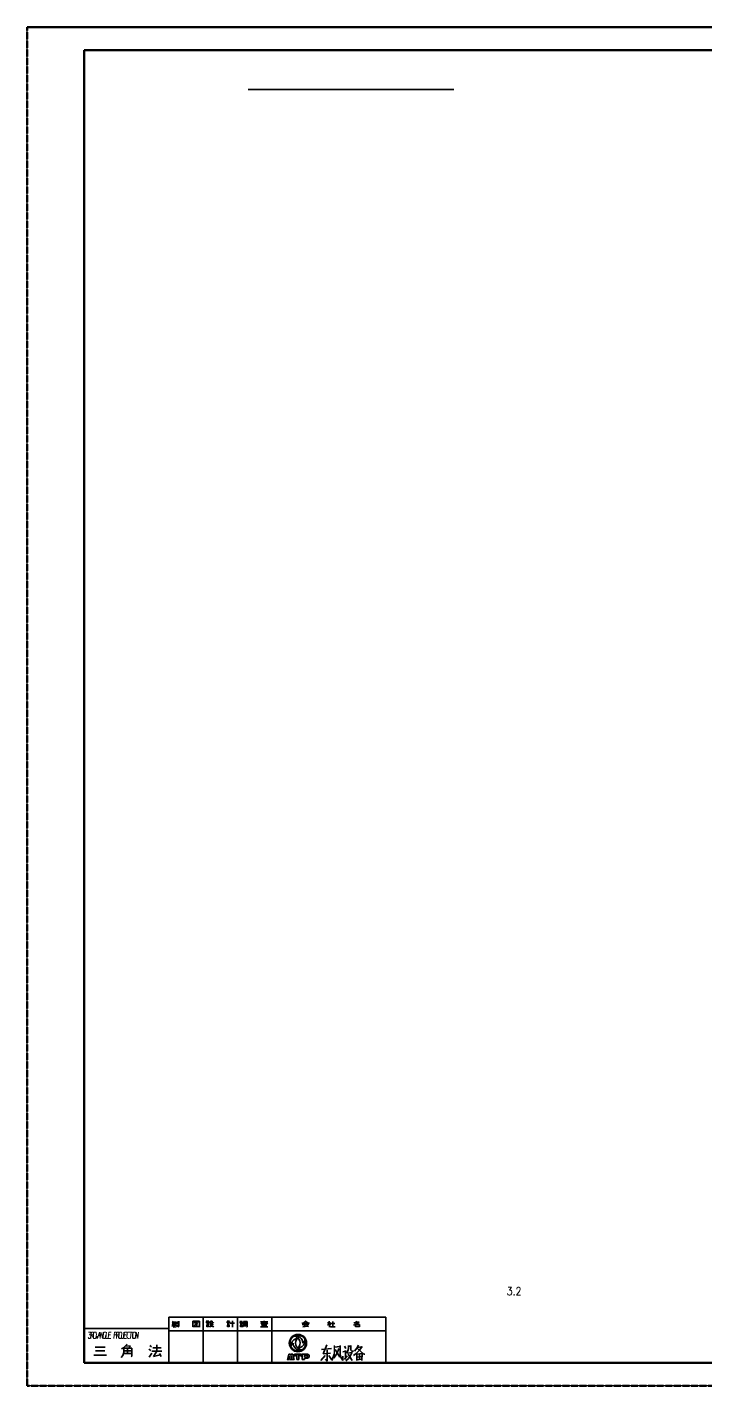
# Model space of a CAD drawing. Header units: millimetres. Extents: x 1333 to 104182, y -63985 to -5704.
# Drawn here: x 46711 to 47008, y -63985 to -63391 of the extents above; entities that cross this region are included whole.
import ezdxf
from ezdxf.enums import TextEntityAlignment as Align

# ---------------------------------------------------------------- set-up
doc = ezdxf.new("R2010")
doc.units = ezdxf.units.MM
doc.header["$LTSCALE"] = 0.5
doc.linetypes.add('DASHED', pattern=[15, 12, -3])
for name, color, linetype in [('08', 1, 'Continuous'), ('11', 3, 'Continuous'), ('4虚线层', 2, 'DASHED')]:
    doc.layers.add(name, color=color, linetype=linetype)
doc.styles.get("Standard").update_dxf_attribs({"font": 'simplex.shx'})

# ---------------------------------------------------------------- blocks, each defined once
blk = doc.blocks.new('7725')
at = {"color": 7, "lineweight": 70}
for p, q in [((52694.1, -13849), (54376.1, -13849)), ((52744.1, -15017), (52744.1, -13869)), ((52744.1, -13869), (54356.1, -13869)), ((54356.1, -15017), (52744.1, -15017))]:
    blk.add_line(p, q, dxfattribs=at)
at = {"color": 7, "lineweight": 35}
for p, q in [((52818.1, -14977), (53008.1, -14977)), ((52848.1, -14977), (52848.1, -15017)), ((52878.1, -14977), (52878.1, -15017)), ((52901.4, -14980.1), (52901.4, -14982.7)), ((52908.1, -14977), (52908.1, -15017)), ((52938, -14980.4), (52936.1, -14981.8)), ((52937.8, -14980.6), (52939.2, -14981.5)), ((52958.4, -14980.6), (52958.4, -14981.8)), ((52982.7, -14980.5), (52981.9, -14981.2)), ((53008.1, -14977), (53008.1, -15017)), ((52744.1, -14987), (52818.1, -14987)), ((52818.1, -14989), (53008.1, -14989)), ((52885.6, -14983.4), (52885.6, -14984.7)), ((52886.6, -14985.5), (52886, -14985.3)), ((52886.6, -14980.8), (52886.6, -14985.5)), ((52898.3, -14981.1), (52904.7, -14981.1)), ((52898.3, -14985.3), (52904.6, -14985.3)), ((52901.4, -14981.1), (52898.6, -14982.7)), ((52899.8, -14985.3), (52899.8, -14983)), ((52899.8, -14983), (52903.2, -14983)), ((52899.8, -14983.8), (52903.2, -14983.8)), ((52899.8, -14984.6), (52903.2, -14984.6)), ((52901.4, -14981.1), (52904.6, -14982.9)), ((52903.2, -14983), (52903.2, -14985.3)), ((52936.1, -14981.8), (52934.6, -14982.5)), ((52934.8, -14983.3), (52940.7, -14983.3)), ((52935.4, -14985.3), (52939.7, -14984.8)), ((52936.2, -14982.4), (52939.1, -14982.4)), ((52937.4, -14983.3), (52936.6, -14985.2)), ((52939, -14983.9), (52940.2, -14985.5)), ((52939.2, -14981.5), (52941.1, -14982.4)), ((52958.6, -14982.9), (52956.8, -14983.9)), ((52956.9, -14981.8), (52959.5, -14981.8)), ((52959.5, -14981.8), (52958.6, -14982.9)), ((52958.6, -14982.9), (52960, -14983.8)), ((52958.6, -14982.9), (52958.6, -14985.8)), ((52959.7, -14985.5), (52963.6, -14985.5)), ((52960, -14982.5), (52963.3, -14982.5)), ((52961.7, -14980.7), (52961.7, -14985.5)), ((52981.6, -14983.3), (52979.6, -14983.9)), ((52981.9, -14981.2), (52979.9, -14982.2)), ((52981.1, -14981.6), (52982.5, -14982.7)), ((52981.4, -14983.5), (52985, -14983.5)), ((52981.4, -14985.5), (52981.4, -14983.5)), ((52981.4, -14985.2), (52985, -14985.2)), ((52983.5, -14982.1), (52981.6, -14983.3)), ((52981.9, -14981.2), (52984.6, -14981.2)), ((52984.6, -14981.2), (52983.5, -14982.1)), ((52985, -14983.5), (52985, -14985.5)), ((52921.6, -15014.1), (52923.5, -15014.1)), ((52921.9, -15014.1), (52923.1, -15009.4)), ((52922.9, -15011.9), (52923.4, -15014.1)), ((52923.1, -15009.4), (52924.6, -15009.4)), ((52923.3, -15010.8), (52924.1, -15014.1)), ((52925.8, -15014.1), (52924.1, -15014.1)), ((52924.6, -15009.4), (52924.9, -15010.4)), ((52925.2, -15009.4), (52924.9, -15010.4)), ((52925.3, -15010.8), (52925.1, -15011.3)), ((52925.1, -15011.3), (52925.8, -15014.1)), ((52926.7, -15009.4), (52925.2, -15009.4)), ((52926.1, -15014.1), (52925.3, -15010.8)), ((52927.9, -15014.1), (52926.1, -15014.1)), ((52927.9, -15014.1), (52926.7, -15009.4)), ((52928, -15009.4), (52934.1, -15009.4)), ((52928, -15009.4), (52928, -15011.1)), ((52928, -15011.1), (52930.1, -15009.8)), ((52930.1, -15014.1), (52930.1, -15009.8)), ((52930.1, -15014.1), (52932, -15014.1)), ((52932, -15014.1), (52932, -15009.8)), ((52934.1, -15011.1), (52932, -15009.8)), ((52934.1, -15009.4), (52934.1, -15011.1)), ((52934.9, -15009.4), (52939.3, -15009.4)), ((52934.9, -15014.1), (52934.9, -15009.4)), ((52936.8, -15014.1), (52934.9, -15014.1)), ((52936.8, -15010.1), (52938.5, -15010.1)), ((52936.8, -15012), (52936.8, -15010.1)), ((52936.8, -15012), (52938.5, -15012)), ((52936.8, -15012.8), (52939.3, -15012.8)), ((52936.8, -15014.1), (52936.8, -15012.8))]:
    blk.add_line(p, q, dxfattribs=at)
at = {"color": 7, "lineweight": 35, "ltscale": 0.125}
blk.add_line((52818.1, -14987), (52818.1, -14977), dxfattribs=at)
at = {"color": 7, "lineweight": 35, "ltscale": 0.012385}
blk.add_line((52821.8, -14980.6), (52821.3, -14981.5), dxfattribs=at)
at = {"color": 7, "lineweight": 35, "ltscale": 0.038324}
blk.add_line((52822.7, -14980.7), (52822.7, -14983.7), dxfattribs=at)
at = {"color": 7, "lineweight": 35, "ltscale": 0.033368}
blk.add_line((52826.7, -14980.6), (52826.7, -14983.2), dxfattribs=at)
at = {"color": 7, "lineweight": 35, "ltscale": 0.070776}
for p, q in [((52839.1, -14980.5), (52844.8, -14980.5)), ((52839.1, -14985.1), (52844.8, -14985.1))]:
    blk.add_line(p, q, dxfattribs=at)
at = {"color": 7, "lineweight": 35, "ltscale": 0.062347}
blk.add_line((52839.1, -14980.5), (52839.1, -14985.5), dxfattribs=at)
at = {"color": 7, "lineweight": 35, "ltscale": 0.063303}
blk.add_line((52844.8, -14980.5), (52844.8, -14985.6), dxfattribs=at)
at = {"color": 7, "lineweight": 35, "ltscale": 0.025879}
for p, q in [((52850.9, -14980.6), (52853, -14980.6)), ((52869, -14980.6), (52871.1, -14980.6))]:
    blk.add_line(p, q, dxfattribs=at)
at = {"color": 7, "lineweight": 35, "ltscale": 0.01087}
blk.add_line((52854.5, -14981.4), (52854.5, -14980.5), dxfattribs=at)
at = {"color": 7, "lineweight": 35, "ltscale": 0.017126}
blk.add_line((52854.5, -14980.5), (52855.9, -14980.5), dxfattribs=at)
at = {"color": 7, "lineweight": 35, "ltscale": 0.014682}
blk.add_line((52855.9, -14980.5), (52855.9, -14981.7), dxfattribs=at)
at = {"color": 7, "lineweight": 35, "ltscale": 0.066437}
blk.add_line((52873.7, -14980.3), (52873.7, -14985.6), dxfattribs=at)
at = {"color": 7, "lineweight": 35, "ltscale": 0.375}
blk.add_line((52818.1, -14987), (52818.1, -15017), dxfattribs=at)
at = {"color": 7, "lineweight": 35, "ltscale": 0.085229}
blk.add_line((52820.6, -14983.9), (52827.4, -14983.9), dxfattribs=at)
at = {"color": 7, "lineweight": 35, "ltscale": 0.027653}
blk.add_line((52822.9, -14984.5), (52820.7, -14984.9), dxfattribs=at)
at = {"color": 7, "lineweight": 35, "ltscale": 0.044715}
blk.add_line((52820.9, -14982), (52824.5, -14981.9), dxfattribs=at)
at = {"color": 7, "lineweight": 35, "ltscale": 0.032741}
blk.add_line((52821.5, -14981.1), (52824.1, -14981.2), dxfattribs=at)
at = {"color": 7, "lineweight": 35, "ltscale": 0.011821}
blk.add_line((52821.5, -14983.5), (52821.5, -14982.6), dxfattribs=at)
at = {"color": 7, "lineweight": 35, "ltscale": 0.030435}
blk.add_line((52821.5, -14982.6), (52824, -14982.6), dxfattribs=at)
at = {"color": 7, "lineweight": 35, "ltscale": 0.032907}
blk.add_line((52821.8, -14985.6), (52824.4, -14985.3), dxfattribs=at)
at = {"color": 7, "lineweight": 35, "ltscale": 0.015919}
blk.add_line((52824, -14983.9), (52822.9, -14984.5), dxfattribs=at)
at = {"color": 7, "lineweight": 35, "ltscale": 0.013156}
blk.add_line((52822.9, -14984.5), (52822.9, -14985.5), dxfattribs=at)
at = {"color": 7, "lineweight": 35, "ltscale": 0.003058}
blk.add_line((52823.8, -14983.6), (52823.5, -14983.6), dxfattribs=at)
at = {"color": 7, "lineweight": 35, "ltscale": 0.003768}
blk.add_line((52824, -14983.4), (52823.8, -14983.6), dxfattribs=at)
at = {"color": 7, "lineweight": 35, "ltscale": 0.009536}
blk.add_line((52824, -14982.6), (52824, -14983.4), dxfattribs=at)
at = {"color": 7, "lineweight": 35, "ltscale": 0.008582}
blk.add_line((52824.3, -14983.3), (52824.3, -14984), dxfattribs=at)
at = {"color": 7, "lineweight": 35, "ltscale": 0.014683}
blk.add_line((52824.3, -14984), (52825.2, -14984.8), dxfattribs=at)
at = {"color": 7, "lineweight": 35, "ltscale": 0.01925}
blk.add_line((52826.6, -14984.2), (52825.2, -14984.8), dxfattribs=at)
at = {"color": 7, "lineweight": 35, "ltscale": 0.015107}
blk.add_line((52825.2, -14984.8), (52826.3, -14985.2), dxfattribs=at)
at = {"color": 7, "lineweight": 35, "ltscale": 0.025931}
blk.add_line((52825.4, -14980.8), (52825.4, -14982.9), dxfattribs=at)
at = {"color": 7, "lineweight": 35, "ltscale": 0.00304}
blk.add_line((52826.5, -14983.4), (52826.2, -14983.4), dxfattribs=at)
at = {"color": 7, "lineweight": 35, "ltscale": 0.011018}
blk.add_line((52826.3, -14985.2), (52827.2, -14985.4), dxfattribs=at)
at = {"color": 7, "lineweight": 35, "ltscale": 0.003388}
blk.add_line((52826.7, -14983.2), (52826.5, -14983.4), dxfattribs=at)
at = {"color": 7, "lineweight": 35, "ltscale": 0.013534}
blk.add_line((52840.2, -14981.4), (52840.8, -14982.3), dxfattribs=at)
at = {"color": 7, "lineweight": 35, "ltscale": 0.016097}
blk.add_line((52841.4, -14984), (52840.2, -14984.5), dxfattribs=at)
at = {"color": 7, "lineweight": 35, "ltscale": 0.035448}
blk.add_line((52840.8, -14982.7), (52843.3, -14984.1), dxfattribs=at)
at = {"color": 7, "lineweight": 35, "ltscale": 0.029906}
blk.add_line((52843, -14982.3), (52841.4, -14984), dxfattribs=at)
at = {"color": 7, "lineweight": 35, "ltscale": 0.012539}
blk.add_line((52841.8, -14981), (52841.9, -14982), dxfattribs=at)
at = {"color": 7, "lineweight": 35, "ltscale": 0.013951}
blk.add_line((52843.7, -14981.3), (52843, -14982.3), dxfattribs=at)
at = {"color": 7, "lineweight": 35, "ltscale": 0.036719}
for p, q in [((52850.6, -14981.4), (52853.6, -14981.4)), ((52868.7, -14981.3), (52871.7, -14981.3)), ((52880, -14981.5), (52882.9, -14981.5))]:
    blk.add_line(p, q, dxfattribs=at)
at = {"color": 7, "lineweight": 35, "ltscale": 0.024927}
for p, q in [((52851, -14983.1), (52853, -14983.1)), ((52869.2, -14983.1), (52871.2, -14983.1))]:
    blk.add_line(p, q, dxfattribs=at)
at = {"color": 7, "lineweight": 35, "ltscale": 0.025122}
blk.add_line((52851.1, -14982.2), (52853.1, -14982.2), dxfattribs=at)
at = {"color": 7, "lineweight": 35, "ltscale": 0.018304}
for p, q in [((52851.3, -14985.4), (52851.3, -14983.9)), ((52869.4, -14985.3), (52869.4, -14983.9)), ((52880.7, -14985.5), (52880.7, -14984))]:
    blk.add_line(p, q, dxfattribs=at)
at = {"color": 7, "lineweight": 35, "ltscale": 0.019971}
for p, q in [((52851.3, -14983.9), (52852.9, -14983.9)), ((52851.3, -14985.1), (52852.9, -14985.1)), ((52869.4, -14983.9), (52871, -14983.9)), ((52869.4, -14985), (52871, -14985))]:
    blk.add_line(p, q, dxfattribs=at)
at = {"color": 7, "lineweight": 35, "ltscale": 0.019257}
for p, q in [((52852.9, -14983.9), (52852.9, -14985.4)), ((52882.3, -14984), (52882.3, -14985.6))]:
    blk.add_line(p, q, dxfattribs=at)
at = {"color": 7, "lineweight": 35, "ltscale": 0.006976}
blk.add_line((52853.7, -14982.1), (52854.2, -14981.8), dxfattribs=at)
at = {"color": 7, "lineweight": 35, "ltscale": 0.03595}
blk.add_line((52853.7, -14982.8), (52856.6, -14982.7), dxfattribs=at)
at = {"color": 7, "lineweight": 35, "ltscale": 0.013082}
blk.add_line((52854.7, -14985.1), (52853.7, -14985.4), dxfattribs=at)
at = {"color": 7, "lineweight": 35, "ltscale": 0.00629}
blk.add_line((52854.2, -14981.8), (52854.5, -14981.4), dxfattribs=at)
at = {"color": 7, "lineweight": 35, "ltscale": 0.009218}
blk.add_line((52854.5, -14983.4), (52854.8, -14984), dxfattribs=at)
at = {"color": 7, "lineweight": 35, "ltscale": 0.011358}
blk.add_line((52855.5, -14984.5), (52854.7, -14985.1), dxfattribs=at)
at = {"color": 7, "lineweight": 35, "ltscale": 0.014821}
blk.add_line((52854.8, -14984), (52855.8, -14984.8), dxfattribs=at)
at = {"color": 7, "lineweight": 35, "ltscale": 0.014299}
blk.add_line((52856.2, -14983.7), (52855.5, -14984.5), dxfattribs=at)
at = {"color": 7, "lineweight": 35, "ltscale": 0.022491}
blk.add_line((52855.8, -14984.8), (52857.4, -14985.5), dxfattribs=at)
at = {"color": 7, "lineweight": 35, "ltscale": 0.003426}
blk.add_line((52855.9, -14981.7), (52856.1, -14981.9), dxfattribs=at)
at = {"color": 7, "lineweight": 35, "ltscale": 0.01073}
blk.add_line((52856.1, -14981.9), (52856.9, -14981.9), dxfattribs=at)
at = {"color": 7, "lineweight": 35, "ltscale": 0.012738}
blk.add_line((52856.6, -14982.7), (52856.2, -14983.7), dxfattribs=at)
at = {"color": 7, "lineweight": 35, "ltscale": 0.006401}
blk.add_line((52856.9, -14981.9), (52857.2, -14981.4), dxfattribs=at)
at = {"color": 7, "lineweight": 35, "ltscale": 0.02511}
for p, q in [((52869.2, -14982.2), (52871.2, -14982.2)), ((52880.4, -14982.4), (52882.5, -14982.4))]:
    blk.add_line(p, q, dxfattribs=at)
at = {"color": 7, "lineweight": 35, "ltscale": 0.01926}
blk.add_line((52871, -14983.9), (52871, -14985.4), dxfattribs=at)
at = {"color": 7, "lineweight": 35, "ltscale": 0.045654}
blk.add_line((52871.9, -14982.1), (52875.6, -14982.1), dxfattribs=at)
at = {"color": 7, "lineweight": 35, "ltscale": 0.025867}
blk.add_line((52880.3, -14980.7), (52882.4, -14980.7), dxfattribs=at)
at = {"color": 7, "lineweight": 35, "ltscale": 0.024915}
blk.add_line((52880.4, -14983.2), (52882.4, -14983.2), dxfattribs=at)
at = {"color": 7, "lineweight": 35, "ltscale": 0.019983}
for p, q in [((52880.7, -14984), (52882.3, -14984)), ((52880.7, -14985.2), (52882.3, -14985.2))]:
    blk.add_line(p, q, dxfattribs=at)
at = {"color": 7, "lineweight": 35, "ltscale": 0.010372}
blk.add_line((52882.8, -14985.3), (52883.3, -14984.7), dxfattribs=at)
at = {"color": 7, "lineweight": 35, "ltscale": 0.008641}
blk.add_line((52883.3, -14984.7), (52883.4, -14984), dxfattribs=at)
at = {"color": 7, "lineweight": 35, "ltscale": 0.040677}
blk.add_line((52883.4, -14984), (52883.4, -14980.8), dxfattribs=at)
at = {"color": 7, "lineweight": 35, "ltscale": 0.039233}
blk.add_line((52883.4, -14980.8), (52886.6, -14980.8), dxfattribs=at)
at = {"color": 7, "lineweight": 35, "ltscale": 0.022327}
for p, q in [((52884.1, -14981.9), (52885.9, -14981.9)), ((52884.1, -14982.7), (52885.9, -14982.7))]:
    blk.add_line(p, q, dxfattribs=at)
at = {"color": 7, "lineweight": 35, "ltscale": 0.016611}
blk.add_line((52884.1, -14984.7), (52884.1, -14983.4), dxfattribs=at)
at = {"color": 7, "lineweight": 35, "ltscale": 0.018945}
for p, q in [((52884.1, -14983.4), (52885.6, -14983.4)), ((52884.1, -14984.4), (52885.6, -14984.4))]:
    blk.add_line(p, q, dxfattribs=at)
at = {"color": 7, "lineweight": 35, "ltscale": 0.018152}
blk.add_line((52885, -14981.2), (52885, -14982.7), dxfattribs=at)
at = {"color": 7, "lineweight": 35, "ltscale": 0.111206}
blk.add_line((52753.7, -15003.2), (52762.5, -15003.2), dxfattribs=at)
at = {"color": 7, "lineweight": 35, "ltscale": 0.025778}
blk.add_line((52778.5, -15003.7), (52776.7, -15004.7), dxfattribs=at)
at = {"color": 7, "lineweight": 35, "ltscale": 0.027872}
blk.add_line((52780.1, -15002.1), (52778.5, -15003.7), dxfattribs=at)
at = {"color": 7, "lineweight": 35, "ltscale": 0.085266}
for p, q in [((52778.8, -15004.1), (52785.6, -15004.1)), ((52778.8, -15006.3), (52785.6, -15006.3))]:
    blk.add_line(p, q, dxfattribs=at)
at = {"color": 7, "lineweight": 35, "ltscale": 0.027725}
blk.add_line((52778.8, -15004.1), (52778.8, -15006.3), dxfattribs=at)
at = {"color": 7, "lineweight": 35, "ltscale": 0.024651}
blk.add_line((52781.5, -15000.7), (52780.1, -15002.1), dxfattribs=at)
at = {"color": 7, "lineweight": 35, "ltscale": 0.055009}
blk.add_line((52780.1, -15002.1), (52784.5, -15002.2), dxfattribs=at)
at = {"color": 7, "lineweight": 35, "ltscale": 0.055774}
blk.add_line((52782, -15004.1), (52782, -15008.6), dxfattribs=at)
at = {"color": 7, "lineweight": 35, "ltscale": 0.030689}
blk.add_line((52784.5, -15002.2), (52782.8, -15004), dxfattribs=at)
at = {"color": 7, "lineweight": 35, "ltscale": 0.087085}
blk.add_line((52785.6, -15004.1), (52785.6, -15011.1), dxfattribs=at)
at = {"color": 7, "lineweight": 35, "ltscale": 0.026571}
blk.add_line((52801.4, -15001.6), (52803, -15003), dxfattribs=at)
at = {"color": 7, "lineweight": 35, "ltscale": 0.090796}
blk.add_line((52804.2, -15003.8), (52811.5, -15003.8), dxfattribs=at)
at = {"color": 7, "lineweight": 35, "ltscale": 0.067187}
blk.add_line((52807.5, -15001.3), (52807.5, -15006.7), dxfattribs=at)
at = {"color": 7, "lineweight": 35, "ltscale": 0.1401}
blk.add_line((52752.4, -15010.1), (52763.6, -15010.1), dxfattribs=at)
at = {"color": 7, "lineweight": 35, "ltscale": 0.104199}
blk.add_line((52753.9, -15006.5), (52762.2, -15006.5), dxfattribs=at)
at = {"color": 7, "lineweight": 35, "ltscale": 0.026955}
blk.add_line((52777.9, -15010.6), (52776.4, -15012.1), dxfattribs=at)
at = {"color": 7, "lineweight": 35, "ltscale": 0.02588}
blk.add_line((52778.5, -15008.6), (52777.9, -15010.6), dxfattribs=at)
at = {"color": 7, "lineweight": 35, "ltscale": 0.015901}
blk.add_line((52778.8, -15007.4), (52778.5, -15008.6), dxfattribs=at)
at = {"color": 7, "lineweight": 35, "ltscale": 0.08938}
blk.add_line((52778.5, -15008.6), (52785.6, -15008.6), dxfattribs=at)
at = {"color": 7, "lineweight": 35, "ltscale": 0.01272}
blk.add_line((52778.8, -15006.3), (52778.8, -15007.4), dxfattribs=at)
at = {"color": 7, "lineweight": 35, "ltscale": 0.009216}
blk.add_line((52785.6, -15011.1), (52785.1, -15011.6), dxfattribs=at)
at = {"color": 7, "lineweight": 35, "ltscale": 0.026327}
blk.add_line((52800.5, -15005), (52802.2, -15006.2), dxfattribs=at)
at = {"color": 7, "lineweight": 35, "ltscale": 0.053073}
blk.add_line((52803.3, -15008.3), (52801, -15011.9), dxfattribs=at)
at = {"color": 7, "lineweight": 35, "ltscale": 0.107727}
blk.add_line((52803.3, -15006.7), (52811.9, -15006.7), dxfattribs=at)
at = {"color": 7, "lineweight": 35, "ltscale": 0.066593}
blk.add_line((52807.5, -15006.7), (52804.8, -15011.3), dxfattribs=at)
at = {"color": 7, "lineweight": 35, "ltscale": 0.073285}
blk.add_line((52804.8, -15011.3), (52810.5, -15009.8), dxfattribs=at)
at = {"color": 7, "lineweight": 35, "ltscale": 0.041521}
blk.add_line((52809.9, -15008.6), (52811.5, -15011.4), dxfattribs=at)
at = {"color": 3}
blk.add_lwpolyline([(52694.1, -13849), (54376.1, -13849), (54376.1, -15037), (52694.1, -15037)], close=True, dxfattribs=at)
at = {"color": 7, "lineweight": 13}
for points in [[(52747.6, -14994.6), (52747.7, -14995.1), (52747.9, -14995.4), (52748.2, -14995.6), (52748.9, -14995.6), (52749.2, -14995.3), (52749.6, -14994.9), (52749.9, -14993), (52749.7, -14992.5), (52749.2, -14992.3), (52748.8, -14992.4), (52749.9, -14990), (52747.9, -14990)], [(52749.9, -14995.6), (52750.1, -14992.4), (52750.3, -14990), (52751.7, -14990), (52752.1, -14990.5), (52752, -14992.1), (52751.5, -14992.5), (52750.1, -14992.5)], [(52750.7, -14992.5), (52752.1, -14995.6)], [(52752.1, -14995.6), (52753.7, -14995.6), (52754.2, -14994.9), (52754.4, -14994.3), (52754.5, -14993.7), (52754.7, -14991.7), (52754.6, -14990.9), (52754.4, -14990.2), (52753.9, -14990), (52752.3, -14990)], [(52752.5, -14990), (52752.3, -14992.3), (52752.1, -14995.6)], [(52755.8, -14995.6), (52756.6, -14992.8), (52757.5, -14990), (52757.8, -14992.8), (52758.1, -14995.6)], [(52758.1, -14995.6), (52758.4, -14992.8), (52758.7, -14990), (52759.4, -14992.8), (52760, -14995.6), (52760.3, -14992.5), (52760.6, -14990)], [(52762.6, -14993.3), (52762.4, -14995.6), (52760.9, -14995.6), (52760.6, -14994.7), (52760.6, -14994.1), (52760.9, -14991.3), (52761.1, -14990.3), (52761.6, -14990), (52763.1, -14990)], [(52765.1, -14995.6), (52763.1, -14995.6), (52763.3, -14992.4), (52763.5, -14990)], [(52767.3, -14995.6), (52765.1, -14995.6), (52765.3, -14992.4), (52765.5, -14990), (52767.7, -14990)], [(52765.3, -14992.5), (52767.1, -14992.5)], [(52770, -14995.6), (52770.3, -14992.4), (52770.4, -14990), (52771.8, -14990), (52772, -14990.2), (52772.2, -14990.6), (52772.1, -14992), (52771.8, -14992.4), (52770.3, -14992.4)], [(52772.2, -14995.6), (52772.4, -14992.4), (52772.6, -14990), (52774.1, -14990), (52774.4, -14990.5), (52774.3, -14992.1), (52773.8, -14992.5), (52772.4, -14992.5)], [(52773.1, -14992.5), (52774.4, -14995.6)], [(52778.8, -14990), (52778.5, -14993.9), (52778.2, -14994.9), (52777.8, -14995.6), (52776.9, -14995.6)], [(52781, -14995.6), (52778.8, -14995.6), (52779, -14992.4), (52779.2, -14990), (52781.4, -14990)], [(52779, -14992.5), (52780.8, -14992.5)], [(52783.7, -14995.6), (52782.5, -14995.6), (52782, -14995.3), (52781.8, -14995.1), (52781.6, -14994.7), (52781.4, -14993.9), (52781.5, -14991.7), (52781.7, -14990.7), (52782, -14990.2), (52782.3, -14990), (52783.7, -14990)], [(52783.7, -14990), (52786.2, -14990)], [(52784.6, -14995.6), (52784.8, -14992.4), (52785, -14990)], [(52786.2, -14995.6), (52786.4, -14992.8), (52786.5, -14990)], [(52789.1, -14995.6), (52789.4, -14992.8), (52789.6, -14990), (52790.3, -14992.8), (52790.9, -14995.6), (52791.2, -14992.5), (52791.5, -14990)], [(52755.8, -14994.6), (52754.7, -14994.6)], [(52754.8, -14994.2), (52755.7, -14994.2)], [(52754.8, -14995), (52755.7, -14995)], [(52756.6, -14993), (52757.8, -14993)], [(52762.3, -14993.3), (52763, -14993.3)]]:
    blk.add_lwpolyline(points, dxfattribs=at)
for points in [[(52776, -14995.6), (52776.7, -14994.7), (52776.8, -14993.9), (52776.9, -14990.9), (52776.6, -14990.2), (52776.3, -14990), (52775.3, -14990), (52775, -14990.2), (52774.7, -14990.9), (52774.5, -14991.6), (52774.4, -14994.6), (52774.9, -14995.6)], [(52788.1, -14995.6), (52788.8, -14994.7), (52789, -14993.9), (52789.1, -14990.9), (52788.7, -14990.2), (52788.5, -14990), (52787.5, -14990), (52787.1, -14990.2), (52786.8, -14990.9), (52786.6, -14991.6), (52786.5, -14994.6), (52787.1, -14995.6)], [(52755, -14995.3), (52755.5, -14995.3), (52755.8, -14994.9), (52755.8, -14994.3), (52755.5, -14993.9), (52755, -14993.9), (52754.7, -14994.3), (52754.7, -14994.9)]]:
    blk.add_lwpolyline(points, close=True, dxfattribs=at)
at = {"color": 7, "lineweight": 35}
for points in [[(52951.8, -15005.2), (52960.4, -15004.3)], [(52956.3, -15001.1), (52953.1, -15009.1)], [(52962.8, -15003.2), (52967.9, -15002.7)], [(52965.5, -15008.4), (52967, -15004.3)], [(52967.9, -15001.8), (52967.9, -15009.3)], [(52971.8, -15002.3), (52973, -15004.5)], [(52975.3, -15001.6), (52975.3, -15004.5)], [(52975.3, -15002.5), (52977.3, -15002.1)], [(52977.3, -15001.6), (52977.3, -15003.6)], [(52977.3, -15003.6), (52977.5, -15005.7)], [(52987.2, -15002.7), (52984.9, -15005.9), (52982.1, -15008.8), (52979.7, -15010.4)], [(52982.5, -15004.1), (52980.5, -15006.8)], [(52984.1, -15001.4), (52982.5, -15004.1)], [(52982.8, -15003.6), (52986.9, -15003)], [(52955, -15010.4), (52951.2, -15014.9)], [(52953.1, -15009.1), (52959.5, -15008.4)], [(52956.6, -15015.4), (52955.2, -15013.8)], [(52956.6, -15005.7), (52956.6, -15015.4)], [(52958, -15010.6), (52960.4, -15014)], [(52962.2, -15011.1), (52960.6, -15014.9)], [(52962.7, -15009.3), (52962.2, -15011.1)], [(52962.5, -15012.9), (52965.5, -15008.4)], [(52963.6, -15005.2), (52967.6, -15012)], [(52967.9, -15009.3), (52968.6, -15012)], [(52968.6, -15012), (52970.3, -15014.9)], [(52972.7, -15006.8), (52970.3, -15007.2)], [(52970.3, -15014.9), (52970.3, -15011.1)], [(52974.3, -15010.9), (52971.9, -15014)], [(52972.7, -15012.9), (52972.7, -15006.1)], [(52973, -15015.1), (52975.4, -15013.1)], [(52974.8, -15006.3), (52973.7, -15008.4)], [(52974.6, -15008.4), (52978, -15007.9)], [(52975.3, -15004.5), (52974.8, -15006.3)], [(52975, -15009.3), (52978.6, -15014.9)], [(52975.4, -15013.1), (52976.9, -15011.1)], [(52978.5, -15007.5), (52976.9, -15011.1)], [(52977.5, -15005.7), (52978.1, -15006.6)], [(52978.1, -15006.6), (52979.7, -15006.6)], [(52982.6, -15008.8), (52982.6, -15014.9)], [(52982.6, -15009.3), (52987.1, -15008.8)], [(52986.9, -15013.8), (52982.6, -15014.2)], [(52983.1, -15004.5), (52988.7, -15009.3), (52989.6, -15009.3)], [(52983.1, -15011.8), (52986.4, -15011.5)], [(52984.9, -15009.3), (52984.9, -15013.8)], [(52987.2, -15008.6), (52986.9, -15014.9)]]:
    blk.add_lwpolyline(points, dxfattribs=at)
blk.add_lwpolyline([(52962.8, -15001.6), (52962.7, -15009.3)])
for radius in [7.56, 6.95]:
    blk.add_circle((52931.1, -14999.6), radius, dxfattribs=at)
for centre, radius, start, end in [((52931.7, -15002), 6.74, 94.3618, 189.3685), ((52931.1, -15004.4), 6.38, 131.0518, 165.2314), ((52933, -14999.6), 6.15, 180, 285.8775), ((52929.1, -14999.6), 6.22, 0, 103.7818), ((52927, -14999.6), 6.05, 312.4542, 84.3408), ((52935.1, -14999.6), 6.05, 132.4542, 264.3408), ((52930.5, -14997.3), 6.81, 274.9268, 7.678), ((52931.1, -14994.8), 6.41, 311.5828, 344.9375), ((52938.5, -15011.1), 0.945, 270, 90), ((52939.3, -15011.1), 1.7, 270, 90)]:
    blk.add_arc(centre, radius, start, end, dxfattribs=at)
at = {"layer": '11'}
blk.add_lwpolyline([(52694.1, -13849), (54376.1, -13849), (54376.1, -15037), (52694.1, -15037)], close=True, dxfattribs=at)
blk = doc.blocks.new('A$C0C1E3B5D')
at = {"color": 7, "lineweight": 70}
for p, q in [((0, 0), (0, 1188)), ((1682, 0), (0, 0))]:
    blk.add_line(p, q, dxfattribs=at)
at = {"layer": '08', "color": 3}
blk.add_blockref('7725', (-52694.1, 15037), dxfattribs=at)

msp = doc.modelspace()

# ---------------------------------------------------------------- linework, layer by layer
at = {"color": 7, "lineweight": 35}
msp.add_line((46807.423, -63417.846), (46897.423, -63417.846), dxfattribs=at)

# ---------------------------------------------------------------- block references
at = {"layer": '4虚线层', "color": 3, "xscale": 0.5, "yscale": 0.5, "zscale": 0.5}
msp.add_blockref('A$C0C1E3B5D', (46710.775, -63984.579), dxfattribs=at)

# ---------------------------------------------------------------- texts
at = {"color": 3, "lineweight": 13, "width": 0.880907}
msp.add_text('3.2', height=3.5, rotation=0.000008, dxfattribs=at).set_placement((46920.602, -63944.927), (46927.062, -63944.927), align=Align.FIT)

doc.saveas('drawing.dxf')
